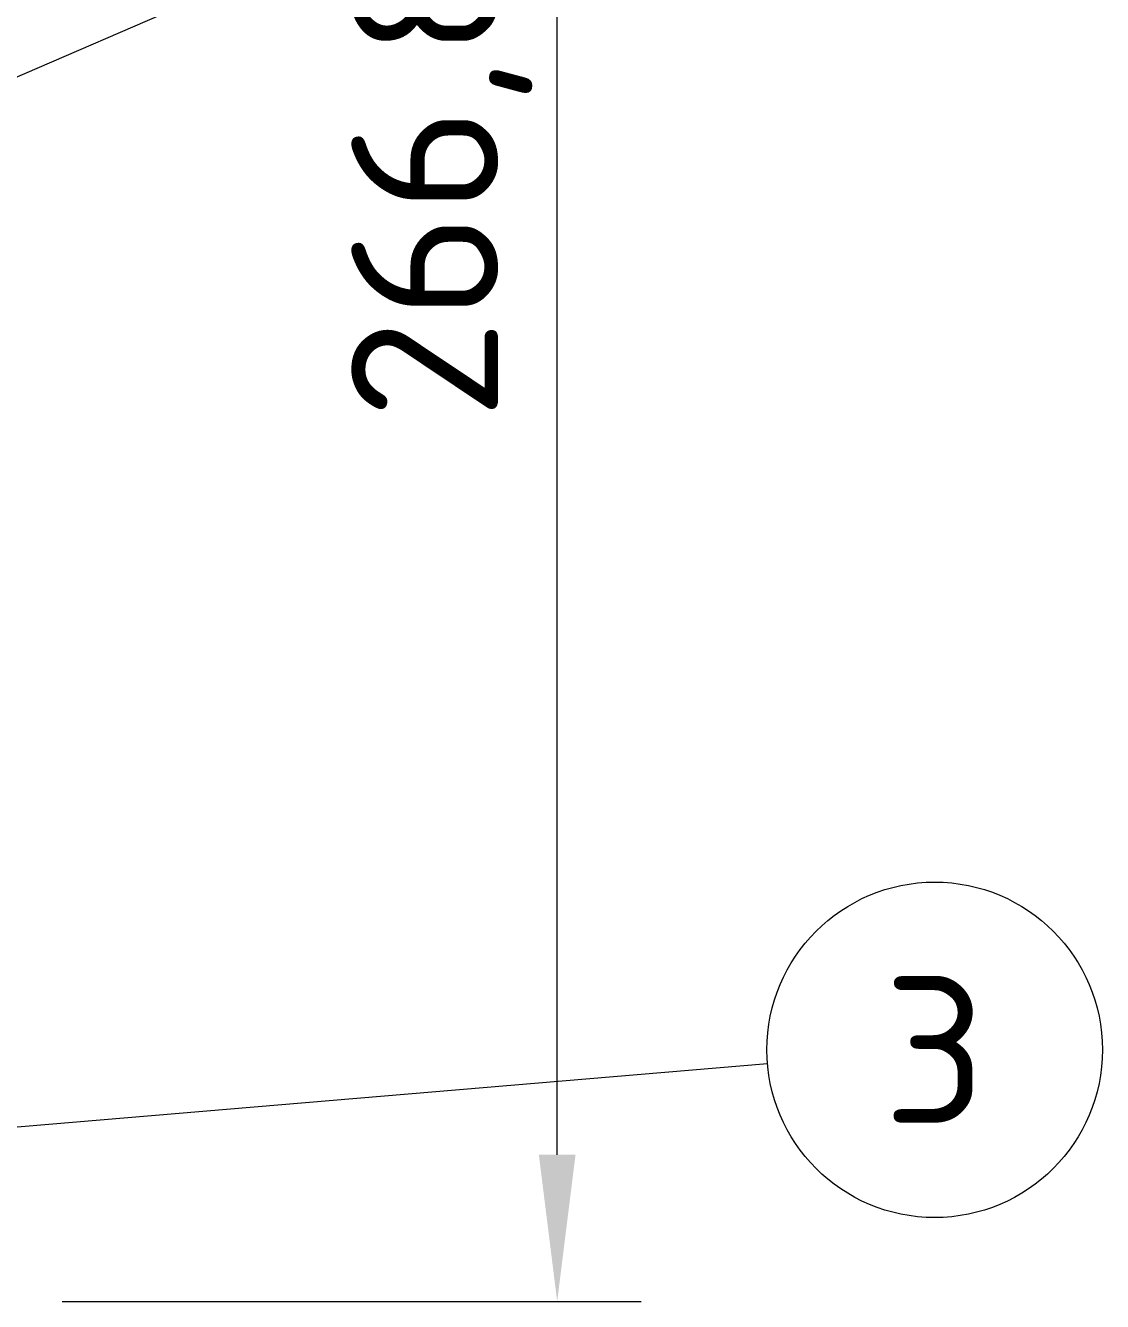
# Model space of a CAD drawing. Header units: millimetres. Extents: x 0 to 2208, y 0 to 420.
# Drawn here: x 125.02 to 150.69, y 120.98 to 151.41 of the extents above; entities that cross this region are included whole.
import ezdxf
from ezdxf.enums import TextEntityAlignment as Align

# ---------------------------------------------------------------- set-up
doc = ezdxf.new("R2010")
doc.units = ezdxf.units.MM
for name, color, linetype, lineweight in [('04-COTA', 3, 'CONTINUOUS', 18), ('06-TEXTO', 7, 'CONTINUOUS', 25), ('08-FINA', 5, 'CONTINUOUS', 18)]:
    doc.layers.add(name, color=color, linetype=linetype, lineweight=lineweight)
doc.styles.add('ISO3098', font='isocpeur.ttf')
doc.dimstyles.new('FLAMA-IRAM', dxfattribs={"dimtxt": 3.5, "dimasz": 3.5, "dimexe": 2, "dimexo": 1.5, "dimgap": 1, "dimtad": 1, "dimdec": 1, "dimtxsty": 'ISO3098', "dimblk": 'IRAM_FLECHA', "dimblk1": 'IRAM_FLECHA', "dimblk2": 'IRAM_FLECHA', "dimcen": 2.5, "dimclrd": 256, "dimclre": 256, "dimclrt": 256, "dimazin": 3, "dimtfac": 1, "dimtmove": 0, "dimatfit": 3, "dimlwd": 18, "dimlwe": 18})

# ---------------------------------------------------------------- blocks, each defined once
blk = doc.blocks.new('IRAM_FLECHA')
blk.add_solid([(0, 0), (-1, 0.125), (-1, -0.125)])

msp = doc.modelspace()

# ---------------------------------------------------------------- linework, layer by layer
at = {"layer": '08-FINA'}
for p, q in [((143.022, 158.068), (116.35, 146.505)), ((142.706, 126.643), (112.591, 124.109))]:
    msp.add_line(p, q, dxfattribs=at)
msp.add_circle((146.692, 126.979), 4, dxfattribs=at)

# ---------------------------------------------------------------- texts
at = {"layer": '06-TEXTO', "style": 'ISO3098'}
msp.add_text('3', height=3.5, dxfattribs=at).set_placement((146.692, 126.979), align=Align.MIDDLE_CENTER)

# ---------------------------------------------------------------- dimensions: what is measured, and where the dimension line sits
at = {"layer": '04-COTA'}
msp.add_linear_dim(base=(137.692, 120.979), p1=(124.388, 120.979), p2=(124.388, 174.339), angle=90, dimstyle='FLAMA-IRAM', override={"dimlfac": 5}, dxfattribs=at).render()

doc.saveas('drawing.dxf')
